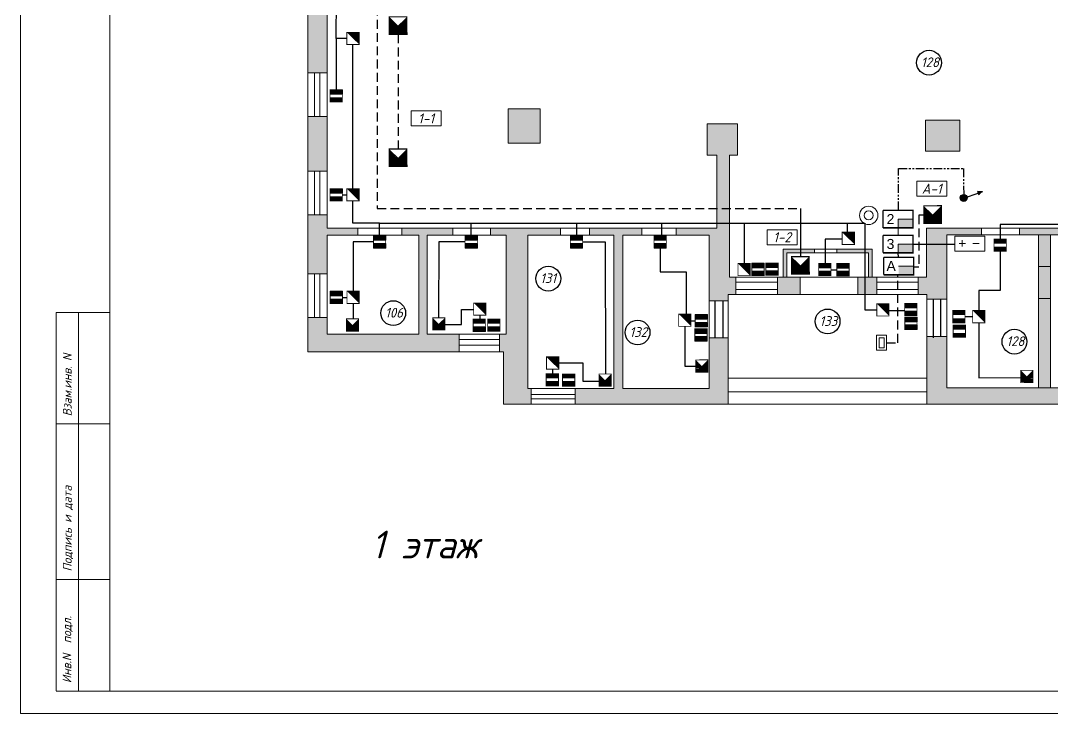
# Model space of a CAD drawing. Header units: inches. Extents: x 846 to 2125, y 393 to 1751.
# Drawn here: x 846.3 to 920.4, y 1275.6 to 1325.3 of the extents above; entities that cross this region are included whole.
import ezdxf

# ---------------------------------------------------------------- set-up
doc = ezdxf.new("R2010")
doc.units = ezdxf.units.IN
doc.header["$MEASUREMENT"] = 0
for name, pattern in [('Caddy_Solid', [0]), ('HIDDEN2', [4.7625, 3.175, -1.5875]), ('PHANTOM2', [1.25, 0.625, -0.125, 0.125, -0.125, 0.125, -0.125]), ('НЕВИДИМАЯ', [9.525, 6.35, -3.175])]:
    doc.linetypes.add(name, pattern=pattern)
doc.layers.get('0').transparency = 0.7
for name, color, linetype in [('BLK_12_THHN', 9, 'Continuous'), ('DESC', 7, 'Continuous'), ('LINK', 9, 'Continuous')]:
    doc.layers.add(name, color=color, linetype=linetype)
doc.styles.get("Standard").update_dxf_attribs({"font": 'GOST_Common Italic_0.ttf'})

# ---------------------------------------------------------------- blocks, each defined once
blk = doc.blocks.new('Объем')
at = {"const_width": 0.2}
blk.add_lwpolyline([(0, 0), (0, 3), (3, 3), (3, 0)], close=True, dxfattribs=at)
for points in [[(0.21, 2.94), (0.21, 0.09)], [(0.41, 2.94), (0.41, 0.09)], [(0.61, 2.94), (0.61, 0.09)], [(0.8, 2.94), (0.8, 0.09)], [(1.01, 2.94), (1.01, 0.09)], [(1.21, 2.94), (1.21, 0.09)], [(1.39, 1.52), (2.81, 2.97)], [(1.39, 2.94), (1.39, 0.09)], [(1.56, 2.93), (1.56, 1.76)], [(1.76, 2.94), (1.76, 1.94)], [(1.94, 2.95), (1.94, 2.15)], [(2.13, 2.93), (2.13, 2.33)], [(2.3, 2.93), (2.3, 2.52)], [(2.49, 2.94), (2.49, 2.7)], [(1.39, 1.48), (2.82, 0.03)], [(1.56, 0.09), (1.56, 1.25)], [(1.74, 0.06), (1.74, 1.05)], [(1.94, 0.06), (1.94, 0.87)], [(2.13, 0.05), (2.13, 0.66)], [(2.31, 0.06), (2.31, 0.48)], [(2.49, 0.07), (2.49, 0.29)]]:
    blk.add_lwpolyline(points, dxfattribs=at)
blk = doc.blocks.new('Звуковой')
blk.add_lwpolyline([(0.1, 2.9, 0, 4, 0), (1.5, 1.51, 4, 4, 0)], format="xyseb")
at = {"const_width": 0.2}
blk.add_lwpolyline([(0, 0), (0, 3), (3, 3), (3, 0)], close=True, dxfattribs=at)

msp = doc.modelspace()

# ---------------------------------------------------------------- hatches: boundary and pattern name
at = {"layer": 'BLK_12_THHN'}
h = msp.add_hatch(color=0, dxfattribs=at)
h.dxf.hatch_style = 1
h.paths.add_polyline_path([(944.465, 1347.926), (942.665, 1347.926), (942.665, 1347.243), (931.798, 1347.243), (931.798, 1350.315), (931.264, 1350.315), (931.264, 1343.228), (931.798, 1343.228), (931.798, 1346.747), (942.665, 1346.747), (942.665, 1345.712), (944.465, 1345.712)])
h.paths.add_polyline_path([(933.83, 1338.79), (931.798, 1338.79), (931.798, 1340.669), (931.264, 1340.669), (931.264, 1333.085), (931.029, 1333.085), (931.029, 1332.594), (942.409, 1332.594), (942.409, 1330.137), (944.465, 1330.137), (944.465, 1333.841), (942.665, 1333.841), (942.665, 1333.423), (931.798, 1333.423), (931.798, 1338.253), (933.83, 1338.253)])
h.paths.add_polyline_path([(944.465, 1338.843), (942.665, 1338.843), (942.665, 1338.79), (936.222, 1338.79), (936.222, 1338.253), (942.665, 1338.253), (942.665, 1336.955), (944.465, 1336.955)], flags=17)
h.paths.add_polyline_path([(944.465, 1342.598), (942.665, 1342.598), (942.665, 1341.957), (944.465, 1341.957)])
h.paths.add_polyline_path([(944.465, 1326.664), (942.409, 1326.664), (942.409, 1322.851), (944.465, 1322.851)])
h.paths.add_polyline_path([(944.465, 1319.379), (942.409, 1319.379), (942.409, 1315.8), (944.465, 1315.8)])
h.paths.add_polyline_path([(944.465, 1312.328), (942.409, 1312.328), (942.409, 1310.434), (930.891, 1310.434), (930.891, 1309.888), (942.409, 1309.888), (942.409, 1307.68), (944.465, 1307.68)])
h.paths.add_polyline_path([(944.465, 1304.207), (942.409, 1304.207), (942.409, 1302.767), (931.15, 1302.767), (931.15, 1301.547), (944.465, 1301.547)])
h.paths.add_polyline_path([(927.756, 1309.888), (928.9, 1309.888), (928.9, 1310.434), (924.622, 1310.434), (924.622, 1309.935), (926.445, 1309.935), (926.445, 1298.954), (926.134, 1298.954), (926.134, 1297.764), (927.756, 1297.764), (927.756, 1301.547), (928.425, 1301.547), (928.425, 1302.767), (927.756, 1302.767)])
h.paths.add_polyline_path([(920.266, 1309.935), (919.407, 1309.935), (919.407, 1307.67), (920.266, 1307.67)])
h.paths.add_polyline_path([(921.939, 1310.434), (918.044, 1310.434), (918.044, 1309.935), (921.939, 1309.935)])
h.paths.add_polyline_path([(922.93, 1298.954), (912.806, 1298.954), (912.806, 1302.629), (911.384, 1302.629), (911.384, 1297.764), (922.93, 1297.764)])
h.paths.add_polyline_path([(920.266, 1305.369), (919.407, 1305.369), (919.407, 1298.954), (920.266, 1298.954)])
h.paths.add_polyline_path([(912.806, 1309.935), (915.307, 1309.935), (915.307, 1310.434), (911.342, 1310.434), (911.342, 1306.893), (910.742, 1306.893), (910.742, 1305.664), (911.384, 1305.664), (911.384, 1305.32), (912.806, 1305.32)])
h.paths.add_polyline_path([(902.277, 1306.893), (900.652, 1306.893), (900.652, 1305.664), (902.277, 1305.664)])
h.paths.add_polyline_path([(907.792, 1306.893), (906.424, 1306.893), (906.424, 1305.664), (907.792, 1305.664)])
h.paths.add_polyline_path([(907.442, 1308.922), (904.903, 1308.922), (904.903, 1308.642), (907.174, 1308.642), (907.174, 1306.893), (907.442, 1306.893)])
h.paths.add_polyline_path([(903.311, 1308.922), (901.058, 1308.922), (901.058, 1306.893), (901.325, 1306.893), (901.325, 1308.642), (903.311, 1308.642)])
h.paths.add_polyline_path([(897.659, 1306.893), (897.207, 1306.893), (897.207, 1315.666), (897.771, 1315.666), (897.771, 1317.92), (895.596, 1317.92), (895.596, 1315.666), (896.281, 1315.666), (896.281, 1310.434), (893.364, 1310.434), (893.364, 1309.913), (895.749, 1309.913), (895.749, 1305.194), (897.104, 1305.194), (897.104, 1305.664), (897.659, 1305.664)])
h.paths.add_polyline_path([(928.627, 1319.58), (926.572, 1319.58), (926.572, 1317.362), (928.627, 1317.362)])
h.paths.add_polyline_path([(913.752, 1318.184), (911.287, 1318.184), (911.287, 1315.966), (913.752, 1315.966)])
h.paths.add_polyline_path([(883.593, 1319.005), (881.292, 1319.005), (881.292, 1316.541), (883.593, 1316.541)])
h.paths.add_polyline_path([(890.895, 1310.434), (887.147, 1310.434), (887.147, 1309.913), (888.893, 1309.913), (888.893, 1298.89), (886.108, 1298.89), (886.108, 1297.764), (897.104, 1297.764), (897.104, 1302.545), (895.749, 1302.545), (895.749, 1298.89), (889.532, 1298.89), (889.532, 1309.913), (890.895, 1309.913)])
h.paths.add_polyline_path([(882.718, 1309.913), (885.06, 1309.913), (885.06, 1310.434), (880.035, 1310.434), (880.035, 1309.913), (881.143, 1309.913), (881.143, 1302.806), (880.674, 1302.806), (880.674, 1301.547), (880.967, 1301.547), (880.967, 1297.764), (882.954, 1297.764), (882.954, 1298.89), (882.718, 1298.89)])
h.paths.add_polyline_path([(877.31, 1310.434), (873.648, 1310.434), (873.648, 1309.913), (874.883, 1309.913), (874.883, 1302.806), (868.286, 1302.806), (868.286, 1304.004), (866.902, 1304.004), (866.902, 1301.547), (877.778, 1301.547), (877.778, 1302.806), (875.479, 1302.806), (875.479, 1309.913), (877.31, 1309.913)])
h.paths.add_polyline_path([(868.286, 1309.913), (870.496, 1309.913), (870.496, 1310.434), (868.286, 1310.434), (868.286, 1311.372), (866.902, 1311.372), (866.902, 1307.146), (868.286, 1307.146)])
h.paths.add_polyline_path([(868.286, 1318.454), (866.902, 1318.454), (866.902, 1314.515), (868.286, 1314.515)])
h.paths.add_polyline_path([(868.286, 1325.859), (866.902, 1325.859), (866.902, 1321.597), (868.286, 1321.597)])
h.paths.add_polyline_path([(868.286, 1332.34), (868.286, 1332.594), (878.105, 1332.594), (878.105, 1332.996), (868.286, 1332.996), (868.286, 1333.232), (866.902, 1333.232), (866.902, 1329.002), (868.286, 1329.002)])
h.paths.add_polyline_path([(868.286, 1340.093), (882.068, 1340.093), (882.068, 1332.996), (881.098, 1332.996), (881.098, 1332.594), (884.382, 1332.594), (884.382, 1332.996), (883.562, 1332.996), (883.562, 1347.178), (882.068, 1347.178), (882.068, 1340.652), (868.286, 1340.652), (868.286, 1340.912), (866.902, 1340.912), (866.902, 1336.375), (868.286, 1336.375)])
h.paths.add_polyline_path([(868.286, 1350.051), (882.068, 1350.051), (882.068, 1349.33), (883.562, 1349.33), (883.562, 1351.623), (882.068, 1351.623), (882.068, 1350.589), (868.286, 1350.589), (868.286, 1350.998), (866.902, 1350.998), (866.902, 1349.417), (868.286, 1349.417)])
h.paths.add_polyline_path([(868.286, 1357.394), (866.902, 1357.394), (866.902, 1354.141), (868.286, 1354.141)])
h.paths.add_polyline_path([(876.555, 1364.262), (866.902, 1364.262), (866.902, 1360.537), (868.286, 1360.537), (868.286, 1363.133), (876.555, 1363.133)])
h.paths.add_polyline_path([(884.025, 1364.262), (882.068, 1364.262), (882.068, 1363.133), (882.068, 1353.781), (883.562, 1353.781), (883.562, 1357.055), (884.037, 1357.055), (884.037, 1357.469), (883.562, 1357.469), (883.562, 1363.133), (884.025, 1363.133)])
h.paths.add_polyline_path([(897.97, 1364.262), (886.768, 1364.262), (886.768, 1363.133), (896.479, 1363.133), (896.479, 1361.188), (897.97, 1361.188)])
h.paths.add_polyline_path([(897.97, 1358.366), (896.479, 1358.366), (896.479, 1357.469), (885.955, 1357.469), (885.955, 1357.055), (886.312, 1357.055), (886.312, 1355.77), (886.892, 1355.77), (886.892, 1357.055), (896.479, 1357.055), (896.479, 1355.721), (897.97, 1355.721), (897.97, 1356.867)])
h.paths.add_polyline_path([(923.16, 1364.262), (911.623, 1364.262), (911.623, 1362.689), (913.366, 1362.689), (913.366, 1363.101), (920.27, 1363.101), (920.27, 1352.346), (917.801, 1352.346), (917.801, 1351.629), (923.193, 1351.629), (923.193, 1352.346), (922.08, 1352.346), (922.08, 1363.005), (923.16, 1363.005)])
h.paths.add_polyline_path([(914.837, 1352.346), (913.366, 1352.346), (913.366, 1355.887), (911.623, 1355.887), (911.623, 1353.104), (910.761, 1353.104), (910.761, 1351.629), (914.837, 1351.629)])
h.paths.add_polyline_path([(908.459, 1353.104), (900.467, 1353.104), (900.467, 1351.629), (908.459, 1351.629)])
h = msp.add_hatch(color=0, dxfattribs=at)
h.dxf.hatch_style = 1
h.paths.add_polyline_path([(914.274, 1312.595, -1), (913.776, 1312.595, -1)])
h = msp.add_hatch(color=0, dxfattribs=at)
h.dxf.hatch_style = 1
h.paths.add_polyline_path([(915.378, 1313.039), (915.086, 1312.94), (915.133, 1312.794)])
h.paths.add_polyline_path([(915.043, 1313.07), (915.086, 1312.94), (915.378, 1313.039)])
at = {"layer": 'DESC', "lineweight": 15}
h = msp.add_hatch(color=0, dxfattribs=at)
h.dxf.hatch_style = 1
h.paths.add_polyline_path([(868.501, 1319.818), (868.501, 1319.491), (869.383, 1319.491), (869.383, 1319.818)])
h.paths.add_polyline_path([(869.383, 1320.046), (869.383, 1320.373), (868.501, 1320.373), (868.501, 1320.046)])
h = msp.add_hatch(color=0, dxfattribs=at)
h.dxf.hatch_style = 1
h.paths.add_polyline_path([(868.501, 1312.704), (868.501, 1312.377), (869.383, 1312.377), (869.383, 1312.704)])
h.paths.add_polyline_path([(869.383, 1312.932), (869.383, 1313.259), (868.501, 1313.259), (868.501, 1312.932)])
at = {"layer": 'DESC'}
for points in [[(909.306, 1311.075), (909.306, 1310.445), (910.386, 1310.445), (910.386, 1311.075)], [(909.306, 1309.283), (909.306, 1308.653), (910.386, 1308.653), (910.386, 1309.283)], [(909.352, 1307.703), (909.352, 1307.073), (910.432, 1307.073), (910.432, 1307.703)]]:
    msp.add_hatch(color=0, dxfattribs=at).paths.add_polyline_path(points)
at = {"layer": 'DESC', "lineweight": 15}
h = msp.add_hatch(color=0, dxfattribs=at)
h.dxf.hatch_style = 1
h.paths.add_polyline_path([(871.618, 1309.322), (871.618, 1308.995), (872.5, 1308.995), (872.5, 1309.322)])
h.paths.add_polyline_path([(872.5, 1309.55), (872.5, 1309.877), (871.618, 1309.877), (871.618, 1309.55)])
h = msp.add_hatch(color=0, dxfattribs=at)
h.dxf.hatch_style = 1
h.paths.add_polyline_path([(878.2, 1309.322), (878.2, 1308.995), (879.082, 1308.995), (879.082, 1309.322)])
h.paths.add_polyline_path([(879.082, 1309.55), (879.082, 1309.877), (878.2, 1309.877), (878.2, 1309.55)])
h = msp.add_hatch(color=0, dxfattribs=at)
h.dxf.hatch_style = 1
h.paths.add_polyline_path([(885.766, 1309.322), (885.766, 1308.995), (886.648, 1308.995), (886.648, 1309.322)])
h.paths.add_polyline_path([(886.648, 1309.55), (886.648, 1309.877), (885.766, 1309.877), (885.766, 1309.55)])
h = msp.add_hatch(color=0, dxfattribs=at)
h.dxf.hatch_style = 1
h.paths.add_polyline_path([(891.777, 1309.322), (891.777, 1308.995), (892.659, 1308.995), (892.659, 1309.322)])
h.paths.add_polyline_path([(892.659, 1309.55), (892.659, 1309.877), (891.777, 1309.877), (891.777, 1309.55)])
h = msp.add_hatch(color=0, dxfattribs=at)
h.dxf.hatch_style = 1
h.paths.add_polyline_path([(916.203, 1309.083), (916.203, 1308.756), (917.085, 1308.756), (917.085, 1309.083)])
h.paths.add_polyline_path([(917.085, 1309.311), (917.085, 1309.638), (916.203, 1309.638), (916.203, 1309.311)])
h = msp.add_hatch(color=0, dxfattribs=at)
h.dxf.hatch_style = 1
h.paths.add_polyline_path([(898.807, 1307.343), (898.807, 1307.015), (899.689, 1307.015), (899.689, 1307.343)])
h.paths.add_polyline_path([(899.689, 1307.57), (899.689, 1307.897), (898.807, 1307.897), (898.807, 1307.57)])
h = msp.add_hatch(color=0, dxfattribs=at)
h.dxf.hatch_style = 1
h.paths.add_polyline_path([(899.811, 1307.363), (899.811, 1307.036), (900.693, 1307.036), (900.693, 1307.363)])
h.paths.add_polyline_path([(900.693, 1307.591), (900.693, 1307.918), (899.811, 1307.918), (899.811, 1307.591)])
h = msp.add_hatch(color=0, dxfattribs=at)
h.dxf.hatch_style = 1
h.paths.add_polyline_path([(903.609, 1307.339), (903.609, 1307.011), (904.491, 1307.011), (904.491, 1307.339)])
h.paths.add_polyline_path([(904.491, 1307.566), (904.491, 1307.893), (903.609, 1307.893), (903.609, 1307.566)])
h = msp.add_hatch(color=0, dxfattribs=at)
h.dxf.hatch_style = 1
h.paths.add_polyline_path([(904.913, 1307.327), (904.913, 1306.999), (905.795, 1306.999), (905.795, 1307.327)])
h.paths.add_polyline_path([(905.795, 1307.554), (905.795, 1307.881), (904.913, 1307.881), (904.913, 1307.554)])
h = msp.add_hatch(color=0, dxfattribs=at)
h.dxf.hatch_style = 1
h.paths.add_polyline_path([(868.511, 1305.333), (868.511, 1305.006), (869.393, 1305.006), (869.393, 1305.333)])
h.paths.add_polyline_path([(869.393, 1305.561), (869.393, 1305.888), (868.511, 1305.888), (868.511, 1305.561)])
h = msp.add_hatch(color=0, dxfattribs=at)
h.dxf.hatch_style = 1
h.paths.add_polyline_path([(909.784, 1304.466), (909.784, 1304.139), (910.666, 1304.139), (910.666, 1304.466)])
h.paths.add_polyline_path([(910.666, 1304.693), (910.666, 1305.02), (909.784, 1305.02), (909.784, 1304.693)])
h = msp.add_hatch(color=0, dxfattribs=at)
h.dxf.hatch_style = 1
h.paths.add_polyline_path([(894.728, 1303.656), (894.728, 1303.328), (895.61, 1303.328), (895.61, 1303.656)])
h.paths.add_polyline_path([(895.61, 1303.883), (895.61, 1304.21), (894.728, 1304.21), (894.728, 1303.883)])
h = msp.add_hatch(color=0, dxfattribs=at)
h.dxf.hatch_style = 1
h.paths.add_polyline_path([(909.793, 1303.469), (909.793, 1303.142), (910.675, 1303.142), (910.675, 1303.469)])
h.paths.add_polyline_path([(910.675, 1303.697), (910.675, 1304.024), (909.793, 1304.024), (909.793, 1303.697)])
h = msp.add_hatch(color=0, dxfattribs=at)
h.dxf.hatch_style = 1
h.paths.add_polyline_path([(913.241, 1303.952), (913.241, 1303.625), (914.123, 1303.625), (914.123, 1303.952)])
h.paths.add_polyline_path([(914.123, 1304.18), (914.123, 1304.507), (913.241, 1304.507), (913.241, 1304.18)])
h = msp.add_hatch(color=0, dxfattribs=at)
h.dxf.hatch_style = 1
h.paths.add_polyline_path([(878.777, 1303.327), (878.777, 1302.999), (879.659, 1302.999), (879.659, 1303.327)])
h.paths.add_polyline_path([(879.659, 1303.554), (879.659, 1303.881), (878.777, 1303.881), (878.777, 1303.554)])
h = msp.add_hatch(color=0, dxfattribs=at)
h.dxf.hatch_style = 1
h.paths.add_polyline_path([(879.825, 1303.337), (879.825, 1303.01), (880.707, 1303.01), (880.707, 1303.337)])
h.paths.add_polyline_path([(880.707, 1303.565), (880.707, 1303.892), (879.825, 1303.892), (879.825, 1303.565)])
h = msp.add_hatch(color=0, dxfattribs=at)
h.dxf.hatch_style = 1
h.paths.add_polyline_path([(894.711, 1302.637), (894.711, 1302.31), (895.593, 1302.31), (895.593, 1302.637)])
h.paths.add_polyline_path([(895.593, 1302.865), (895.593, 1303.192), (894.711, 1303.192), (894.711, 1302.865)])
h = msp.add_hatch(color=0, dxfattribs=at)
h.dxf.hatch_style = 1
h.paths.add_polyline_path([(913.27, 1302.901), (913.27, 1302.573), (914.151, 1302.573), (914.151, 1302.901)])
h.paths.add_polyline_path([(914.151, 1303.128), (914.151, 1303.455), (913.27, 1303.455), (913.27, 1303.128)])
h = msp.add_hatch(color=0, dxfattribs=at)
h.dxf.hatch_style = 1
h.paths.add_polyline_path([(884.031, 1299.414), (884.031, 1299.087), (884.913, 1299.087), (884.913, 1299.414)])
h.paths.add_polyline_path([(884.913, 1299.642), (884.913, 1299.969), (884.031, 1299.969), (884.031, 1299.642)])
h = msp.add_hatch(color=0, dxfattribs=at)
h.dxf.hatch_style = 1
h.paths.add_polyline_path([(885.201, 1299.393), (885.201, 1299.066), (886.083, 1299.066), (886.083, 1299.393)])
h.paths.add_polyline_path([(886.083, 1299.621), (886.083, 1299.948), (885.201, 1299.948), (885.201, 1299.621)])
at = {"layer": 'LINK'}
h = msp.add_hatch(color=0, dxfattribs=at)
h.dxf.hatch_style = 1
h.paths.add_polyline_path([(920.266, 1307.67), (919.407, 1307.67), (919.407, 1305.369), (920.266, 1305.369)])

# ---------------------------------------------------------------- linework, layer by layer
at = {"layer": 'BLK_12_THHN', "color": 0, "lineweight": 15}
for p, q in [((866.902, 1301.547), (866.902, 1364.262)), ((868.286, 1332.34), (868.286, 1310.434)), ((866.902, 1321.597), (868.286, 1321.597)), ((867.372, 1321.597), (867.372, 1318.454)), ((867.757, 1321.597), (867.757, 1318.454)), ((866.902, 1318.454), (868.286, 1318.454)), ((895.596, 1315.666), (895.596, 1317.92)), ((895.596, 1317.92), (897.771, 1317.92)), ((897.771, 1317.92), (897.771, 1315.666)), ((896.281, 1315.666), (895.596, 1315.666)), ((896.281, 1310.434), (896.281, 1315.666)), ((897.771, 1315.666), (897.207, 1315.666)), ((897.207, 1315.666), (897.207, 1306.893)), ((866.902, 1314.515), (868.286, 1314.515)), ((867.372, 1314.515), (867.372, 1311.372)), ((867.757, 1314.515), (867.757, 1311.372)), ((866.902, 1311.372), (868.286, 1311.372)), ((868.286, 1310.434), (896.281, 1310.434)), ((870.496, 1310.434), (870.496, 1309.913)), ((873.648, 1310.434), (873.648, 1309.913)), ((877.31, 1310.434), (877.31, 1309.913)), ((880.035, 1310.434), (880.035, 1309.913)), ((885.06, 1310.434), (885.06, 1309.913)), ((887.147, 1310.434), (887.147, 1309.913)), ((890.895, 1310.434), (890.895, 1309.913)), ((893.364, 1310.434), (893.364, 1309.913)), ((911.342, 1306.893), (911.342, 1310.434)), ((911.342, 1310.434), (942.409, 1310.434)), ((915.307, 1310.434), (915.307, 1309.935)), ((918.044, 1310.434), (918.044, 1309.935)), ((919.407, 1309.935), (919.407, 1298.954)), ((920.266, 1309.935), (920.266, 1298.954)), ((907.442, 1308.922), (901.058, 1308.922)), ((901.058, 1308.922), (901.058, 1306.893)), ((901.325, 1306.893), (901.325, 1308.642)), ((901.325, 1308.642), (907.174, 1308.642)), ((903.311, 1308.922), (903.311, 1308.642)), ((904.903, 1308.922), (904.903, 1308.642)), ((907.174, 1308.642), (907.174, 1306.893)), ((907.442, 1306.893), (907.442, 1308.922)), ((919.407, 1307.67), (920.266, 1307.67)), ((866.902, 1307.146), (868.286, 1307.146)), ((867.372, 1307.146), (867.372, 1304.004)), ((867.757, 1307.146), (867.757, 1304.004)), ((897.207, 1306.893), (911.342, 1306.893)), ((897.659, 1306.893), (897.659, 1305.664)), ((900.652, 1306.893), (900.652, 1305.664)), ((902.277, 1306.893), (902.277, 1305.664)), ((906.424, 1306.893), (906.424, 1305.664)), ((907.792, 1306.893), (907.792, 1305.664)), ((910.742, 1306.893), (910.742, 1305.664)), ((897.659, 1306.55), (900.652, 1306.55)), ((907.792, 1306.55), (910.742, 1306.55)), ((897.659, 1306.012), (900.652, 1306.012)), ((907.792, 1306.012), (910.742, 1306.012)), ((895.749, 1305.194), (897.104, 1305.194)), ((911.384, 1305.32), (912.806, 1305.32)), ((919.407, 1305.369), (920.266, 1305.369)), ((866.902, 1304.004), (868.286, 1304.004)), ((877.778, 1302.806), (877.778, 1301.547)), ((877.778, 1302.432), (880.674, 1302.432)), ((880.674, 1302.806), (880.674, 1301.547)), ((895.749, 1302.545), (897.104, 1302.545)), ((911.384, 1302.629), (912.806, 1302.629)), ((877.778, 1302.013), (880.674, 1302.013)), ((880.967, 1301.547), (866.902, 1301.547)), ((880.967, 1297.764), (880.967, 1301.547)), ((897.104, 1299.644), (911.384, 1299.644)), ((882.954, 1298.89), (882.954, 1297.764)), ((886.108, 1298.89), (886.108, 1297.764)), ((882.954, 1298.466), (886.108, 1298.466)), ((882.954, 1298.15), (886.108, 1298.15)), ((897.104, 1298.663), (911.384, 1298.663)), ((927.756, 1297.764), (880.967, 1297.764))]:
    msp.add_line(p, q, dxfattribs=at)
at = {"layer": 'BLK_12_THHN', "color": 0, "linetype": 'HIDDEN2', "ltscale": 0.2}
for p, q in [((871.885, 1329.204), (871.885, 1311.845)), ((873.392, 1324.355), (873.388, 1316.112)), ((871.885, 1311.845), (902.296, 1311.845)), ((911.195, 1311.356), (910.81, 1311.356)), ((910.81, 1311.356), (910.81, 1307.622)), ((910.81, 1307.622), (910.432, 1307.622)), ((909.298, 1302.193), (909.298, 1307.019)), ((908.483, 1302.193), (909.298, 1302.193))]:
    msp.add_line(p, q, dxfattribs=at)
at = {"layer": 'BLK_12_THHN', "color": 0, "linetype": 'PHANTOM2'}
for p, q in [((909.345, 1311.705), (909.345, 1314.705)), ((909.345, 1314.705), (914.018, 1314.705)), ((914.018, 1314.705), (914.025, 1312.845))]:
    msp.add_line(p, q, dxfattribs=at)
at = {"layer": 'BLK_12_THHN', "color": 0}
for p, q in [((915.378, 1313.039), (914.266, 1312.659)), ((915.378, 1313.039), (915.043, 1313.07)), ((915.133, 1312.794), (915.043, 1313.07)), ((902.296, 1311.845), (902.296, 1308.377)), ((910.386, 1309.283), (913.383, 1309.283)), ((909.333, 1308.333), (909.306, 1308.653))]:
    msp.add_line(p, q, dxfattribs=at)
at = {"layer": 'BLK_12_THHN', "color": 0, "lineweight": 15}
for points in [[(881.292, 1319.005), (883.593, 1319.005), (883.593, 1316.541), (881.292, 1316.541)], [(911.287, 1318.184), (913.752, 1318.184), (913.752, 1315.966), (911.287, 1315.966)], [(868.286, 1309.913), (874.883, 1309.913), (874.883, 1302.806), (868.286, 1302.806)], [(875.479, 1309.913), (881.143, 1309.913), (881.143, 1302.806), (875.479, 1302.806)], [(882.718, 1309.913), (888.893, 1309.913), (888.893, 1298.89), (882.718, 1298.89)], [(889.532, 1309.913), (895.749, 1309.913), (895.749, 1298.89), (889.532, 1298.89)], [(912.806, 1298.954), (926.445, 1298.954), (926.445, 1309.935), (912.806, 1309.935)], [(897.104, 1297.764), (911.384, 1297.764), (911.384, 1305.664), (897.104, 1305.664)]]:
    msp.add_lwpolyline(points, close=True, dxfattribs=at)
at = {"layer": 'BLK_12_THHN', "color": 0}
msp.add_circle((914.025, 1312.595), 0.249, dxfattribs=at)
at = {"layer": 'DESC', "color": 0, "linetype": 'Caddy_Solid', "lineweight": 15}
for p, q in [((852.668, 1368.973), (852.668, 1277.153)), ((848.828, 1277.172), (848.828, 1304.372)), ((848.828, 1304.372), (852.668, 1304.372)), ((850.428, 1304.372), (850.428, 1277.172)), ((848.828, 1296.353), (852.668, 1296.353)), ((848.828, 1285.172), (852.668, 1285.172)), ((979.068, 1277.153), (848.828, 1277.153)), ((979.068, 1277.153), (848.828, 1277.153))]:
    msp.add_line(p, q, dxfattribs=at)
at = {"layer": 'DESC', "color": 0, "lineweight": 15}
msp.add_line((909.306, 1309.913), (909.306, 1310.445), dxfattribs=at)
for points in [[(846.268, 1275.553), (980.668, 1275.553), (980.668, 1370.593), (846.268, 1370.593)], [(868.501, 1320.373), (869.383, 1320.373), (869.383, 1320.046), (868.501, 1320.046)], [(868.501, 1313.259), (869.383, 1313.259), (869.383, 1312.932), (868.501, 1312.932)], [(871.618, 1309.877), (872.5, 1309.877), (872.5, 1309.55), (871.618, 1309.55)], [(878.2, 1309.877), (879.082, 1309.877), (879.082, 1309.55), (878.2, 1309.55)], [(885.766, 1309.877), (886.648, 1309.877), (886.648, 1309.55), (885.766, 1309.55)], [(891.777, 1309.877), (892.659, 1309.877), (892.659, 1309.55), (891.777, 1309.55)], [(913.383, 1308.763), (915.543, 1308.763), (915.543, 1309.843), (913.383, 1309.843)], [(872.5, 1308.995), (871.618, 1308.995), (871.618, 1309.322), (872.5, 1309.322)], [(879.082, 1308.995), (878.2, 1308.995), (878.2, 1309.322), (879.082, 1309.322)], [(886.648, 1308.995), (885.766, 1308.995), (885.766, 1309.322), (886.648, 1309.322)], [(892.659, 1308.995), (891.777, 1308.995), (891.777, 1309.322), (892.659, 1309.322)], [(898.807, 1307.897), (899.689, 1307.897), (899.689, 1307.57), (898.807, 1307.57)], [(899.811, 1307.918), (900.693, 1307.918), (900.693, 1307.591), (899.811, 1307.591)], [(903.609, 1307.893), (904.491, 1307.893), (904.491, 1307.566), (903.609, 1307.566)], [(904.913, 1307.881), (905.795, 1307.881), (905.795, 1307.554), (904.913, 1307.554)], [(899.689, 1307.015), (898.807, 1307.015), (898.807, 1307.343), (899.689, 1307.343)], [(900.693, 1307.036), (899.811, 1307.036), (899.811, 1307.363), (900.693, 1307.363)], [(904.491, 1307.011), (903.609, 1307.011), (903.609, 1307.339), (904.491, 1307.339)], [(905.795, 1306.999), (904.913, 1306.999), (904.913, 1307.327), (905.795, 1307.327)], [(868.511, 1305.888), (869.393, 1305.888), (869.393, 1305.561), (868.511, 1305.561)], [(869.393, 1305.006), (868.511, 1305.006), (868.511, 1305.333), (869.393, 1305.333)], [(909.784, 1305.02), (910.666, 1305.02), (910.666, 1304.693), (909.784, 1304.693)], [(894.728, 1304.21), (895.61, 1304.21), (895.61, 1303.883), (894.728, 1303.883)], [(910.666, 1304.139), (909.784, 1304.139), (909.784, 1304.466), (910.666, 1304.466)], [(909.793, 1304.024), (910.675, 1304.024), (910.675, 1303.697), (909.793, 1303.697)], [(879.659, 1302.999), (878.777, 1302.999), (878.777, 1303.327), (879.659, 1303.327)], [(880.707, 1303.01), (879.825, 1303.01), (879.825, 1303.337), (880.707, 1303.337)], [(894.711, 1303.192), (895.593, 1303.192), (895.593, 1302.865), (894.711, 1302.865)], [(895.61, 1303.328), (894.728, 1303.328), (894.728, 1303.656), (895.61, 1303.656)], [(910.675, 1303.142), (909.793, 1303.142), (909.793, 1303.469), (910.675, 1303.469)], [(895.593, 1302.31), (894.711, 1302.31), (894.711, 1302.637), (895.593, 1302.637)], [(884.913, 1299.087), (884.031, 1299.087), (884.031, 1299.414), (884.913, 1299.414)], [(886.083, 1299.066), (885.201, 1299.066), (885.201, 1299.393), (886.083, 1299.393)]]:
    msp.add_lwpolyline(points, close=True, dxfattribs=at)
for points, const_width in [([(868.501, 1320.373), (869.383, 1320.373), (869.383, 1319.491), (868.501, 1319.491), (868.501, 1320.373)], 0.0588), ([(868.501, 1313.259), (869.383, 1313.259), (869.383, 1312.377), (868.501, 1312.377), (868.501, 1313.259)], 0.0588), ([(908.226, 1311.705), (908.226, 1310.445)], 0.108), ([(908.226, 1311.705), (910.386, 1311.705), (910.386, 1310.445), (908.226, 1310.445)], 0.108), ([(871.618, 1309.877), (872.5, 1309.877), (872.5, 1308.995), (871.618, 1308.995), (871.618, 1309.877)], 0.0588), ([(878.2, 1309.877), (879.082, 1309.877), (879.082, 1308.995), (878.2, 1308.995), (878.2, 1309.877)], 0.0588), ([(885.766, 1309.877), (886.648, 1309.877), (886.648, 1308.995), (885.766, 1308.995), (885.766, 1309.877)], 0.0588), ([(891.777, 1309.877), (892.659, 1309.877), (892.659, 1308.995), (891.777, 1308.995), (891.777, 1309.877)], 0.0588), ([(908.226, 1309.913), (908.226, 1308.653)], 0.108), ([(908.226, 1309.913), (910.386, 1309.913), (910.386, 1308.653), (908.226, 1308.653)], 0.108), ([(916.203, 1309.638), (917.085, 1309.638), (917.085, 1308.756), (916.203, 1308.756), (916.203, 1309.638)], 0.0588), ([(908.272, 1308.333), (908.272, 1307.073)], 0.108), ([(908.272, 1308.333), (910.432, 1308.333), (910.432, 1307.073), (908.272, 1307.073)], 0.108), ([(898.807, 1307.897), (899.689, 1307.897), (899.689, 1307.015), (898.807, 1307.015), (898.807, 1307.897)], 0.0588), ([(899.811, 1307.918), (900.693, 1307.918), (900.693, 1307.036), (899.811, 1307.036), (899.811, 1307.918)], 0.0588), ([(903.609, 1307.893), (904.491, 1307.893), (904.491, 1307.011), (903.609, 1307.011), (903.609, 1307.893)], 0.0588), ([(904.913, 1307.881), (905.795, 1307.881), (905.795, 1306.999), (904.913, 1306.999), (904.913, 1307.881)], 0.0588), ([(868.511, 1305.888), (869.393, 1305.888), (869.393, 1305.006), (868.511, 1305.006), (868.511, 1305.888)], 0.0588), ([(909.784, 1305.02), (910.666, 1305.02), (910.666, 1304.139), (909.784, 1304.139), (909.784, 1305.02)], 0.0588), ([(878.777, 1303.881), (879.659, 1303.881), (879.659, 1302.999), (878.777, 1302.999), (878.777, 1303.881)], 0.0588), ([(879.825, 1303.892), (880.707, 1303.892), (880.707, 1303.01), (879.825, 1303.01), (879.825, 1303.892)], 0.0588), ([(894.728, 1304.21), (895.61, 1304.21), (895.61, 1303.328), (894.728, 1303.328), (894.728, 1304.21)], 0.0588), ([(909.793, 1304.024), (910.675, 1304.024), (910.675, 1303.142), (909.793, 1303.142), (909.793, 1304.024)], 0.0588), ([(913.241, 1304.507), (914.123, 1304.507), (914.123, 1303.625), (913.241, 1303.625), (913.241, 1304.507)], 0.0588), ([(894.711, 1303.192), (895.593, 1303.192), (895.593, 1302.31), (894.711, 1302.31), (894.711, 1303.192)], 0.0588), ([(913.27, 1303.455), (914.151, 1303.455), (914.151, 1302.573), (913.27, 1302.573), (913.27, 1303.455)], 0.0588), ([(884.031, 1299.969), (884.913, 1299.969), (884.913, 1299.087), (884.031, 1299.087), (884.031, 1299.969)], 0.0588), ([(885.201, 1299.948), (886.083, 1299.948), (886.083, 1299.066), (885.201, 1299.066), (885.201, 1299.948)], 0.0588)]:
    msp.add_lwpolyline(points, dxfattribs=dict(at, const_width=const_width))
for points in [[(874.315, 1318.847), (876.475, 1318.847), (876.475, 1317.767), (874.315, 1317.767), (874.315, 1318.847)], [(910.649, 1313.798), (912.809, 1313.798), (912.809, 1312.718), (910.649, 1312.718), (910.649, 1313.798)], [(910.386, 1311.075), (909.306, 1311.075)], [(909.306, 1311.075), (909.306, 1310.445)], [(899.896, 1310.311), (902.056, 1310.311), (902.056, 1309.231), (899.896, 1309.231), (899.896, 1310.311)], [(909.306, 1310.445), (909.306, 1310.445)], [(910.386, 1309.283), (909.306, 1309.283)], [(909.306, 1309.283), (909.306, 1308.653)], [(909.306, 1308.653), (909.306, 1308.653)], [(910.432, 1307.703), (909.352, 1307.703)], [(907.763, 1302.733), (908.483, 1302.733), (908.483, 1301.653), (907.763, 1301.653), (907.763, 1302.733)], [(907.945, 1302.551), (908.305, 1302.551), (908.305, 1301.831), (907.945, 1301.831), (907.945, 1302.551)]]:
    msp.add_lwpolyline(points, dxfattribs=at)
at = {"layer": 'DESC', "color": 0, "linetype": 'НЕВИДИМАЯ', "lineweight": 15, "const_width": 0.072}
for points in [[(913.688, 1309.319), (914.176, 1309.319)], [(913.926, 1309.572), (913.926, 1309.083)], [(914.665, 1309.32), (915.154, 1309.32)]]:
    msp.add_lwpolyline(points, dxfattribs=at)
at = {"layer": 'DESC', "color": 0, "linetype": 'Continuous', "lineweight": 15}
for radius in [0.657, 0.328]:
    msp.add_circle((907.201, 1311.341), radius, dxfattribs=at)
at = {"layer": 'LINK', "color": 0}
for p, q in [((868.942, 1324.063), (868.963, 1326.915)), ((869.706, 1324.063), (868.942, 1324.063)), ((868.942, 1324.063), (868.942, 1320.373)), ((870.147, 1313.266), (870.147, 1323.622)), ((869.383, 1312.812), (869.706, 1312.812)), ((870.147, 1310.795), (870.147, 1312.384)), ((872.059, 1310.795), (870.147, 1310.795)), ((872.059, 1309.877), (872.059, 1310.795)), ((872.059, 1310.795), (898.246, 1310.795)), ((878.641, 1309.877), (878.641, 1310.795)), ((886.226, 1309.913), (886.226, 1310.795)), ((892.312, 1310.795), (892.312, 1309.913)), ((898.246, 1310.795), (898.246, 1307.889)), ((898.246, 1310.795), (905.672, 1310.795)), ((905.672, 1310.067), (905.672, 1310.795)), ((905.672, 1310.795), (906.923, 1310.795)), ((906.923, 1310.795), (906.923, 1304.551)), ((941.604, 1310.694), (916.639, 1310.694)), ((916.639, 1310.694), (916.644, 1309.638)), ((871.618, 1309.436), (870.158, 1309.436)), ((870.158, 1309.436), (870.158, 1305.895)), ((876.307, 1309.436), (876.293, 1303.983)), ((878.2, 1309.436), (876.307, 1309.436)), ((886.648, 1309.436), (888.258, 1309.436)), ((888.258, 1309.436), (888.286, 1299.94)), ((905.242, 1309.638), (904.064, 1309.638)), ((904.064, 1309.638), (904.064, 1309.175)), ((904.064, 1309.175), (904.064, 1307.893)), ((892.218, 1308.995), (892.218, 1307.29)), ((916.644, 1308.756), (916.644, 1305.946)), ((892.218, 1307.29), (894.097, 1307.29)), ((894.097, 1307.29), (894.097, 1304.255)), ((904.491, 1307.418), (904.913, 1307.418)), ((869.393, 1305.441), (869.717, 1305.441)), ((916.644, 1305.946), (915.11, 1305.946)), ((915.11, 1305.946), (915.113, 1304.507)), ((870.158, 1305.013), (870.15, 1303.904)), ((896.152, 1305.194), (896.152, 1302.545)), ((896.717, 1305.194), (896.717, 1302.545)), ((911.83, 1305.32), (911.83, 1302.544)), ((912.369, 1305.32), (912.369, 1302.629)), ((877.937, 1303.511), (877.937, 1304.584)), ((877.937, 1304.584), (878.811, 1304.584)), ((879.252, 1304.17), (879.256, 1303.881)), ((906.923, 1304.551), (907.779, 1304.551)), ((908.661, 1304.499), (909.784, 1304.499)), ((914.123, 1304.066), (914.672, 1304.066)), ((876.731, 1303.511), (877.937, 1303.511)), ((893.987, 1303.373), (893.987, 1300.514)), ((894.428, 1303.768), (894.715, 1303.768)), ((915.113, 1303.625), (915.113, 1299.673)), ((884.499, 1299.969), (884.499, 1300.29)), ((886.676, 1300.731), (884.933, 1300.731)), ((886.676, 1299.412), (886.676, 1300.731)), ((893.987, 1300.514), (894.774, 1300.512)), ((915.113, 1299.673), (918.122, 1299.682)), ((887.844, 1299.412), (886.676, 1299.412))]:
    msp.add_line(p, q, dxfattribs=at)
for centre in [(911.536, 1322.315), (884.177, 1306.797), (873.036, 1304.317), (904.245, 1303.718), (890.591, 1302.926), (917.673, 1302.269)]:
    msp.add_circle(centre, 0.892, dxfattribs=at)

# ---------------------------------------------------------------- block references
at = {"layer": 'DESC', "color": 0}
for name, p, xscale, yscale, zscale, rotation in [('Объем', (872.762, 1324.353), -0.4199760000000506, 0.4199760000000062, 0.4199760000000001, 270.1709758887366), ('Звуковой', (869.706, 1324.504), 0.2939983199999661, 0.2939983199999661, 0.2939983199999661, 270), ('Объем', (872.762, 1314.85), -0.4199760000000506, 0.4199760000000062, 0.4199760000000001, 270.1709758887366), ('Звуковой', (869.706, 1313.266), 0.2939983199999661, 0.2939983199999661, 0.2939983199999661, 270), ('Объем', (911.16, 1310.772), -0.4199760000000505, 0.4199760000000062, 0.4199760000000001, 270.1709758887366), ('Звуковой', (905.294, 1310.132), 0.2939983199999661, 0.2939983199999661, 0.2939983199999661, 270), ('Звуковой', (897.805, 1307.889), 0.2939983199999661, 0.2939983199999661, 0.2939983199999661, 270), ('Объем', (901.669, 1307.115), -0.4199760000000506, 0.4199760000000062, 0.4199760000000001, 270.1709758887366), ('Звуковой', (869.717, 1305.895), 0.2939983199999661, 0.2939983199999661, 0.2939983199999661, 270), ('Звуковой', (878.811, 1305.052), 0.2939983199999661, 0.2939983199999661, 0.2939983199999661, 270), ('Звуковой', (907.779, 1304.992), 0.2939983199999661, 0.2939983199999661, 0.2939983199999661, 270), ('Звуковой', (893.546, 1304.255), 0.2939983199999661, 0.2939983199999661, 0.2939983199999661, 270), ('Звуковой', (914.672, 1304.507), 0.2939983199999661, 0.2939983199999661, 0.2939983199999661, 270), ('Объем', (869.679, 1303.021), -0.2939832000000354, 0.2939832000000043, 0.2939832000000001, 270.1709758887366), ('Объем', (875.868, 1303.1), -0.2939832000000354, 0.2939832000000043, 0.2939832000000001, 270.1709758887366), ('Звуковой', (884.051, 1301.172), 0.2939983199999661, 0.2939983199999661, 0.2939983199999661, 270), ('Объем', (894.776, 1300.073), -0.2939832000000354, 0.2939832000000043, 0.2939832000000001, 270.1709758887366), ('Объем', (918.123, 1299.326), -0.2939832000000354, 0.2939832000000043, 0.2939832000000001, 270.1709758887366), ('Объем', (887.82, 1299.057), -0.2939832000000354, 0.2939832000000043, 0.2939832000000001, 270.1709758887366)]:
    msp.add_blockref(name, p, dxfattribs=dict(at, xscale=xscale, yscale=yscale, zscale=zscale, rotation=rotation))

# ---------------------------------------------------------------- texts
at = {"layer": 'DESC', "color": 0, "lineweight": 13}
for s, p in [('Взам.инв. N', (849.935, 1296.905)), ('Подпись и дата', (849.938, 1285.754)), ('Инв.N  подл.', (849.907, 1277.727))]:
    msp.add_text(s, height=0.6288, rotation=90, dxfattribs=at).set_placement(p)
at = {"layer": 'DESC', "color": 0, "char_height": 0.72, "attachment_point": 5}
for s, insert, width in [('1-1', (875.395, 1318.307), 2.16), ('A-1', (911.729, 1313.258), 2.16), ('{\\fArial|b0|i0|c204|p34;2}', (908.766, 1311.075), 1.08), ('1-2', (900.976, 1309.771), 2.16), ('{\\fArial|b0|i0|c204|p34;3}', (908.766, 1309.283), 1.08), ('{\\fArial|b0|i0|c204|p34;A}', (908.812, 1307.703), 1.08)]:
    msp.add_mtext(s, dxfattribs=dict(at, insert=insert, width=width))
at = {"layer": 'DESC', "color": 0, "lineweight": 15, "insert": (866.518, 1288.691), "char_height": 2, "attachment_point": 1}
msp.add_mtext_dynamic_manual_height_columns('\\pi4.94395;1 этаж', width=17.97427, gutter_width=1, heights=[1.738], dxfattribs=at)
at = {"layer": 'LINK', "color": 0, "char_height": 0.7, "attachment_point": 1}
for s, insert in [('128', (910.959, 1322.696)), ('131', (883.599, 1307.178)), ('106', (872.459, 1304.698)), ('133', (903.667, 1304.099)), ('132', (890.014, 1303.307)), ('128', (917.095, 1302.65))]:
    msp.add_mtext_dynamic_manual_height_columns(s, width=1.43, gutter_width=1, heights=[0], dxfattribs=dict(at, insert=insert))

doc.saveas('drawing.dxf')
